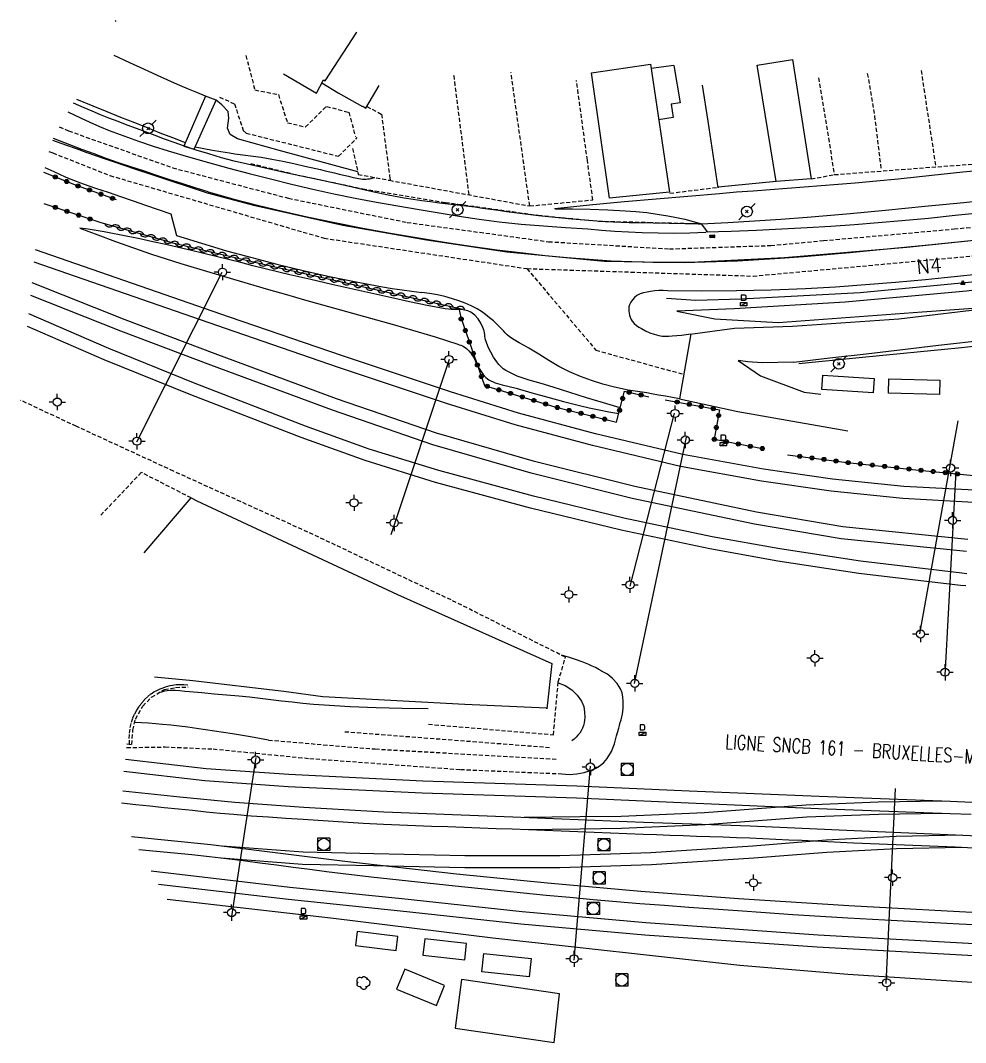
# Model space of a CAD drawing. Header units: millimetres. Extents: x 184000 to 185000, y 128098 to 129000.
# Drawn here: x 184560.2 to 184676.3, y 128753.3 to 128878.9 of the extents above; entities that cross this region are included whole.
import ezdxf
from ezdxf.enums import TextEntityAlignment as Align

# ---------------------------------------------------------------- set-up
doc = ezdxf.new("R2010")
doc.units = ezdxf.units.MM
doc.linetypes.add('DASHED', pattern=[0.75, 0.5, -0.25])
doc.layers.get('0').update_dxf_attribs({"linetype": 'CONTINUOUS'})
for name, color, linetype in [('W0001', 6, 'DASHED'), ('W0008', 7, 'CONTINUOUS'), ('W0010', 4, 'CONTINUOUS'), ('W0014', 7, 'CONTINUOUS'), ('W0017', 7, 'CONTINUOUS'), ('W0051', 7, 'CONTINUOUS'), ('W0101', 7, 'CONTINUOUS'), ('W0104', 1, 'CONTINUOUS'), ('W0105', 7, 'CONTINUOUS'), ('W0112', 1, 'DASHED'), ('W0211', 2, 'CONTINUOUS'), ('W0214', 2, 'CONTINUOUS'), ('W0300', 7, 'CONTINUOUS'), ('W0310', 3, 'CONTINUOUS'), ('W0323', 7, 'CONTINUOUS'), ('W0333', 7, 'CONTINUOUS'), ('W0401', 7, 'CONTINUOUS'), ('W0420', 7, 'CONTINUOUS'), ('W0438', 7, 'CONTINUOUS'), ('W0473', 7, 'CONTINUOUS'), ('W0610', 7, 'CONTINUOUS'), ('W0611', 7, 'CONTINUOUS'), ('W0700', 7, 'CONTINUOUS'), ('W0850', 7, 'CONTINUOUS'), ('W0989', 7, 'CONTINUOUS'), ('W0990', 7, 'CONTINUOUS')]:
    doc.layers.add(name, color=color, linetype=linetype)
doc.styles.get("Standard").update_dxf_attribs({"font": 'romans.shx', "width": 0.85})

# ---------------------------------------------------------------- blocks, each defined once
blk = doc.blocks.new('T610')
for p, q in [((-0.500001, 0), (-1.000002, 0)), ((0, 0.500001), (0, 1.000002)), ((0.500001, 0), (1.000002, 0)), ((0, -0.500001), (0, -1.000002))]:
    blk.add_line(p, q)
blk.add_ellipse((0, 0), major_axis=(-0.353554, 0.353554), ratio=1, start_param=3.926990817, end_param=10.2101761242)
blk = doc.blocks.new('T420')
for p, q in [((0.75, 0.75), (-0.75, 0.75)), ((-0.75, 0.75), (-0.75, -0.75)), ((0.75, 0.75), (0.75, -0.75)), ((0.75, -0.75), (-0.75, -0.75))]:
    blk.add_line(p, q)
blk.add_ellipse((0, 0), major_axis=(-0.53, 0.53), ratio=1, start_param=3.926991, end_param=10.210176)
blk = doc.blocks.new('T300')
for p, q in [((-0.8, 0.51), (-0.86, 0.34)), ((-0.86, 0.34), (-0.86, 0.17)), ((-0.86, 0.17), (-0.74, 0.06)), ((-0.69, 0.63), (-0.8, 0.51)), ((-0.8, -0.06), (-0.74, 0.06)), ((-0.74, 0.06), (-0.69, 0.11)), ((-0.57, 0.69), (-0.69, 0.63)), ((-0.46, 0.69), (-0.57, 0.69)), ((-0.29, 0.63), (-0.46, 0.69)), ((-0.29, 0.63), (-0.17, 0.74)), ((-0.23, 0.57), (-0.29, 0.63)), ((-0.17, 0.74), (-0.06, 0.8)), ((-0.06, 0.8), (0.06, 0.8)), ((0.06, 0.8), (0.23, 0.74)), ((0.23, 0.74), (0.34, 0.63)), ((0.34, 0.63), (0.4, 0.51)), ((0.46, 0.46), (0.34, 0.46)), ((0.4, 0.51), (0.4, 0.46)), ((0.57, 0.4), (0.46, 0.46)), ((0.57, 0.4), (0.69, 0.29)), ((0.69, 0.29), (0.74, 0.17)), ((0.74, 0.06), (0.69, -0.17)), ((0.74, 0.17), (0.74, 0.06)), ((-0.8, -0.17), (-0.8, -0.06)), ((-0.8, -0.23), (-0.8, -0.17)), ((-0.74, -0.34), (-0.8, -0.23)), ((-0.69, -0.4), (-0.74, -0.34)), ((-0.51, -0.46), (-0.69, -0.4)), ((-0.4, -0.46), (-0.51, -0.46)), ((-0.4, -0.46), (-0.34, -0.46)), ((-0.34, -0.46), (-0.34, -0.4)), ((-0.34, -0.51), (-0.34, -0.46)), ((-0.29, -0.63), (-0.34, -0.51)), ((-0.17, -0.74), (-0.29, -0.63)), ((-0.06, -0.8), (-0.17, -0.74)), ((0.06, -0.8), (-0.06, -0.8)), ((0.17, -0.74), (0.06, -0.8)), ((0.23, -0.69), (0.17, -0.74)), ((0.29, -0.46), (0.23, -0.46)), ((0.29, -0.63), (0.23, -0.69)), ((0.46, -0.4), (0.29, -0.46)), ((0.34, -0.51), (0.29, -0.63)), ((0.34, -0.51), (0.34, -0.46)), ((0.57, -0.34), (0.46, -0.4)), ((0.63, -0.29), (0.57, -0.34)), ((0.69, -0.17), (0.63, -0.29))]:
    blk.add_line(p, q)
blk = doc.blocks.new('T438')
for p, q in [((-0.4, 0.2), (0.4, 0.2)), ((-0.4, -0.2), (-0.4, 0.2)), ((0.15, 1.1), (-0.3, 1.1)), ((-0.3, 1.1), (-0.3, 0.5)), ((-0.3, 0.5), (0.15, 0.5)), ((0.3, 0.65), (0.3, 0.95)), ((0.4, 0.2), (0.4, -0.2))]:
    blk.add_line(p, q)
at = {"flags": 128}
for points in [[(-0.4, -0.2), (0.4, 0.2)], [(0.4, -0.2), (-0.4, -0.2)]]:
    blk.add_lwpolyline(points, dxfattribs=at)
for centre, major_axis, start_param, end_param in [((0.15, 0.95), (0.106, -0.106), 0.785398, 2.356194), ((0.15, 0.65), (0.106, 0.106), 3.926991, 5.497787)]:
    blk.add_ellipse(centre, major_axis=major_axis, ratio=1, start_param=start_param, end_param=end_param)
blk = doc.blocks.new('T473')
for p, q in [((-0.166667, 0.166667), (0.166667, -0.166667)), ((-0.166667, -0.166667), (0.166667, 0.166667)), ((0.500001, 0.500001), (1.000002, 1.000002)), ((-1.000002, -1.000002), (-0.500001, -0.500001))]:
    blk.add_line(p, q)
blk.add_ellipse((0, 0), major_axis=(0.471405, 0.471405), ratio=1, start_param=5.4977871438, end_param=11.780972451)
blk = doc.blocks.new('T401')
for p, q in [((-0.3, 0.3), (0, 0.3)), ((-0.3, -0.25), (-0.3, 0.3)), ((-0.3, 0.15), (0, 0.15)), ((-0.3, 0), (0, 0)), ((0, 0.3), (0, -0.25)), ((-0.3, -0.15), (0, -0.15)), ((-0.3, -0.25), (-0.3, -0.3)), ((-0.3, -0.3), (0, -0.3)), ((0, -0.3), (0, -0.25))]:
    blk.add_line(p, q)
blk = doc.blocks.new('T850')
for p, q in [((-0.25, -0.15), (0, 0.32)), ((0, 0.32), (0.25, -0.15)), ((-0.25, -0.15), (0.25, -0.15))]:
    blk.add_line(p, q)
for major_axis in [(-0.106, 0.106), (-0.0354, 0.0354), (-0.0236, 0.0236)]:
    blk.add_ellipse((0, 0), major_axis=major_axis, ratio=1, start_param=3.926991, end_param=10.210176)
blk = doc.blocks.new('t323o')
at = {"color": 0, "linetype": 'Continuous'}
for radius in [0.25, 0.15]:
    blk.add_circle((0, 0), radius, dxfattribs=at)
blk = doc.blocks.new('t310o')
at = {"color": 0, "linetype": 'Continuous'}
for centre, start, end in [((-0.5, 0.38), 216.8699, 323.1304), ((0.5, -0.37), 36.8699, 143.1303)]:
    blk.add_arc(centre, 0.625, start, end, dxfattribs=at)

msp = doc.modelspace()

# ---------------------------------------------------------------- linework, layer by layer
at = {"layer": 'W0001'}
for points in [[(184564.99, 128865.84), (184566.14, 128865.34), (184578.93, 128860.8), (184593.14, 128857.06), (184607.72, 128854.09), (184625.11, 128851.72), (184639.97, 128850.83), (184652.42, 128851.25), (184658.88, 128851.85), (184674.94, 128853.28), (184689.66, 128854.74)], [(184563.72, 128862.82), (184564.18, 128862.63), (184571.22, 128859.85), (184597.53, 128852.15), (184622.45, 128848.41)], [(184622.45, 128848.41), (184650.24, 128847.49), (184680.61, 128850.28), (184716.81, 128854.32), (184728.39, 128855.78), (184745.54, 128859.27)], [(184622.45, 128848.41), (184630.93, 128838.38), (184641.71, 128835.41)]]:
    msp.add_lwpolyline(points, dxfattribs=at)
at = {"layer": 'W0008'}
for points in [[(184563.22, 128860.86), (184564.31, 128860.33), (184565.01, 128860.01), (184565.71, 128859.7), (184566.42, 128859.41), (184567.92, 128858.83), (184569.45, 128858.3), (184570.98, 128857.79), (184572.51, 128857.26), (184574.05, 128856.73), (184575.59, 128856.2), (184577.14, 128855.67), (184578.69, 128855.15)], [(184578.69, 128855.15), (184579.39, 128852.47)], [(184678.33, 128855.28), (184675.06, 128854.92), (184671.79, 128854.58), (184668.51, 128854.27), (184665.61, 128854.02), (184662.71, 128853.8), (184659.8, 128853.6), (184656.89, 128853.42), (184653.78, 128853.25), (184650.66, 128853.1), (184647.54, 128852.98), (184644.42, 128852.87)], [(184579.39, 128852.47), (184582.45, 128851.52), (184585.53, 128850.61), (184588.63, 128849.76), (184591.74, 128848.95), (184594.97, 128848.18), (184598.2, 128847.45), (184601.45, 128846.78), (184604.7, 128846.17), (184605.91, 128845.97), (184607.11, 128845.78), (184608.32, 128845.62), (184609.53, 128845.47)], [(184710.38, 128851.27), (184705.32, 128850.75), (184700.27, 128850.22), (184695.21, 128849.68), (184690.16, 128849.14), (184687.81, 128848.88), (184685.47, 128848.61), (184683.13, 128848.33), (184680.8, 128848.06), (184678.46, 128847.78), (184676.11, 128847.52), (184673.77, 128847.27), (184671.43, 128847.04), (184667.74, 128846.71), (184664.06, 128846.4), (184660.37, 128846.14), (184656.68, 128845.93), (184652.44, 128845.77), (184648.19, 128845.68), (184643.95, 128845.64), (184639.7, 128845.67)], [(184639.7, 128845.67), (184639.18, 128845.71), (184638.66, 128845.71), (184638.15, 128845.67), (184637.63, 128845.6), (184637.21, 128845.53), (184636.78, 128845.44), (184636.35, 128845.3), (184635.96, 128845.09), (184635.67, 128844.86), (184635.41, 128844.59), (184635.2, 128844.28), (184635.05, 128843.94), (184634.98, 128843.69), (184634.97, 128843.44), (184634.98, 128843.19), (184635.02, 128842.94), (184635.07, 128842.68), (184635.14, 128842.42), (184635.25, 128842.17), (184635.39, 128841.94), (184635.63, 128841.67), (184635.91, 128841.43), (184636.21, 128841.23), (184636.52, 128841.05), (184637.02, 128840.77), (184637.54, 128840.53), (184638.08, 128840.33), (184638.64, 128840.18), (184639.05, 128840.12), (184639.47, 128840.11), (184639.88, 128840.12), (184640.29, 128840.14), (184640.86, 128840.17), (184641.43, 128840.22), (184642, 128840.29), (184642.57, 128840.37)], [(184641.19, 128832.39), (184640.33, 128832.56), (184639.47, 128832.72), (184638.61, 128832.87), (184637.75, 128833.03), (184637.18, 128833.13), (184636.61, 128833.22), (184636.04, 128833.31), (184635.47, 128833.39), (184634.9, 128833.48), (184634.33, 128833.58), (184633.77, 128833.7), (184633.2, 128833.83), (184631.79, 128834.21), (184630.39, 128834.64), (184629.01, 128835.13), (184627.66, 128835.7), (184626.37, 128836.36), (184625.14, 128837.1), (184623.92, 128837.88), (184622.7, 128838.63), (184622.09, 128838.97), (184621.48, 128839.3), (184620.88, 128839.65), (184620.31, 128840.04), (184620.04, 128840.26), (184619.79, 128840.5), (184619.55, 128840.74), (184619.31, 128841), (184619.08, 128841.25), (184618.84, 128841.5), (184618.6, 128841.74), (184618.34, 128841.97), (184617.86, 128842.37), (184617.37, 128842.76), (184616.86, 128843.13), (184616.32, 128843.46), (184615.6, 128843.83), (184614.85, 128844.16), (184614.09, 128844.44), (184613.31, 128844.69), (184612.38, 128844.96), (184611.44, 128845.17), (184610.49, 128845.35), (184609.53, 128845.47)], [(184642.57, 128840.37), (184641.19, 128832.39)]]:
    msp.add_lwpolyline(points, dxfattribs=at)
at = {"layer": 'W0010'}
for points in [[(184583.27, 128857.84), (184581.67, 128858.35), (184580.06, 128858.86), (184578.45, 128859.38), (184576.85, 128859.91), (184575.33, 128860.41), (184573.8, 128860.91), (184572.28, 128861.43), (184570.76, 128861.96), (184569.26, 128862.5), (184567.77, 128863.05), (184566.28, 128863.62), (184564.3, 128864.4)], [(184583.27, 128857.84), (184586.3, 128857), (184589.35, 128856.21), (184592.4, 128855.47), (184595.46, 128854.77), (184598.86, 128854.06), (184602.27, 128853.4), (184605.69, 128852.78), (184609.11, 128852.2), (184612.32, 128851.68), (184615.54, 128851.18), (184618.76, 128850.73), (184621.99, 128850.33), (184624.68, 128850.03), (184627.38, 128849.77), (184630.08, 128849.55), (184632.78, 128849.38), (184635.35, 128849.28), (184637.93, 128849.21), (184640.5, 128849.2), (184643.08, 128849.21), (184645.7, 128849.27), (184648.33, 128849.38), (184650.96, 128849.52), (184653.58, 128849.68), (184656.44, 128849.89), (184659.29, 128850.13), (184662.14, 128850.4), (184664.99, 128850.67), (184671.38, 128851.29), (184677.78, 128851.93)], [(184711.53, 128850.66), (184695.74, 128848.93), (184676.71, 128846.71), (184663.37, 128845.44), (184648.72, 128844.64), (184643.22, 128844.49), (184639.61, 128844.72)], [(184655.85, 128836.75), (184658.33, 128836.99), (184660.81, 128837.24), (184663.28, 128837.48), (184665.76, 128837.73), (184668.29, 128837.97), (184670.81, 128838.22), (184673.33, 128838.47), (184675.85, 128838.73), (184678.36, 128839.01)]]:
    msp.add_lwpolyline(points, dxfattribs=at)
at = {"layer": 'W0014'}
for points in [[(184571.84, 128878.81), (184571.97, 128878.92)], [(184586.47, 128861.6), (184584.91, 128862.04), (184583.35, 128862.5), (184581.8, 128862.98), (184580.26, 128863.49), (184579.09, 128863.9), (184577.92, 128864.33), (184576.76, 128864.77), (184575.6, 128865.21), (184574.47, 128865.63), (184573.34, 128866.05), (184572.21, 128866.48), (184571.08, 128866.92), (184570.06, 128867.33), (184569.05, 128867.75), (184568.04, 128868.17), (184566.75, 128868.73)], [(184566.06, 128867.69), (184567.58, 128866.94), (184568.75, 128866.4), (184569.93, 128865.89), (184571.12, 128865.4), (184572.91, 128864.72), (184574.72, 128864.07), (184576.54, 128863.47), (184578.37, 128862.88), (184580.85, 128862.14), (184583.34, 128861.44), (184585.83, 128860.77), (184588.33, 128860.12), (184590.93, 128859.45), (184593.52, 128858.8), (184596.13, 128858.18), (184598.74, 128857.6), (184601.36, 128857.07), (184603.97, 128856.58), (184606.6, 128856.12), (184609.22, 128855.67), (184611.67, 128855.25), (184614.11, 128854.85), (184616.56, 128854.47), (184619.02, 128854.15), (184621.74, 128853.87), (184624.47, 128853.66), (184627.19, 128853.47), (184629.92, 128853.28), (184631.59, 128853.15), (184633.26, 128853.02), (184634.93, 128852.91), (184636.6, 128852.83), (184638.56, 128852.79), (184640.51, 128852.78), (184642.46, 128852.81), (184644.42, 128852.87)], [(184643.87, 128853.92), (184641.9, 128853.93), (184639.93, 128853.95), (184637.95, 128853.98), (184635.98, 128854.03), (184635, 128854.05), (184634.02, 128854.08), (184633.04, 128854.12), (184632.06, 128854.17), (184630, 128854.32), (184627.95, 128854.49), (184625.9, 128854.68), (184623.85, 128854.9), (184622.87, 128855.01), (184621.89, 128855.13), (184620.91, 128855.26), (184619.93, 128855.4), (184618.96, 128855.54), (184617.98, 128855.68), (184617, 128855.81), (184616.03, 128855.95), (184614.94, 128856.08), (184613.86, 128856.21), (184612.78, 128856.34), (184611.69, 128856.47), (184610.61, 128856.6), (184609.53, 128856.74), (184608.45, 128856.9), (184607.37, 128857.07), (184605.41, 128857.44), (184603.46, 128857.86), (184601.51, 128858.3), (184599.56, 128858.74), (184596.29, 128859.44), (184593.01, 128860.16), (184589.74, 128860.88), (184586.47, 128861.6)], [(184643.87, 128853.92), (184644.64, 128852.88)]]:
    msp.add_lwpolyline(points, dxfattribs=at)
at = {"layer": 'W0017'}
for points in [[(184642.51, 128840.36), (184647.96, 128841.07), (184655.08, 128841.34), (184668.15, 128842.23), (184679.82, 128843.63), (184696.67, 128845.59), (184714.75, 128847.74), (184730.43, 128849.47), (184749.73, 128851.99), (184757.88, 128853.35), (184766.5, 128855.2)], [(184655.24, 128836.91), (184659.68, 128837.43), (184664.13, 128837.95), (184668.58, 128838.47), (184673.03, 128838.98), (184678.86, 128839.67), (184684.68, 128840.4), (184690.52, 128841.06), (184696.37, 128841.58), (184696.72, 128841.61), (184697.07, 128841.63), (184697.42, 128841.64), (184697.78, 128841.63), (184698.74, 128841.52), (184699.69, 128841.35), (184700.63, 128841.14), (184701.57, 128840.93), (184702.59, 128840.69), (184703.6, 128840.43), (184704.61, 128840.14), (184705.61, 128839.84)], [(184648.4, 128837.1), (184651.14, 128835.24), (184656.52, 128833.22), (184658.54, 128832.99)], [(184655.24, 128836.91), (184651.36, 128836.81), (184649.6, 128836.94), (184648.4, 128837.1)], [(184641.19, 128832.39), (184648.35, 128830.83), (184661.89, 128828.46)]]:
    msp.add_lwpolyline(points, dxfattribs=at)
at = {"layer": 'W0051'}
for points in [[(184583.21, 128857.7), (184580.97, 128858.43), (184578.75, 128859.17), (184576.52, 128859.91), (184574.29, 128860.65), (184573.09, 128861.05), (184571.89, 128861.45), (184570.69, 128861.86), (184569.49, 128862.27), (184568.29, 128862.69), (184567.09, 128863.12), (184565.9, 128863.55), (184564.2, 128864.17)], [(184690.77, 128853.24), (184669.11, 128851.01), (184654.08, 128849.72), (184641.79, 128849.1), (184631.92, 128849.29), (184619.99, 128850.45), (184610.1, 128851.91), (184599.81, 128853.7), (184589.04, 128856.14), (184583.21, 128857.7)]]:
    msp.add_lwpolyline(points, dxfattribs=at)
at = {"layer": 'W0101'}
msp.add_lwpolyline([(184592.52, 128872.36), (184596.58, 128869.98), (184597.44, 128871.6), (184597.65, 128871.48), (184601.55, 128877.48), (184601.55, 128877.48)], dxfattribs=at)
at = {"layer": 'W0104'}
for points in [[(184632.61, 128857.08), (184630.37, 128872.47), (184637.62, 128873.56), (184639.95, 128857.8)], [(184657.38, 128859.43), (184653.05, 128859.1), (184650.73, 128873.43), (184655.09, 128874.12)], [(184658.8, 128835.3), (184665.1, 128834.9), (184664.99, 128833.14), (184658.69, 128833.54)], [(184666.91, 128834.85), (184673.16, 128834.71), (184673.12, 128832.94), (184666.87, 128833.08)], [(184606.6, 128766.3), (184601.58, 128766.92), (184601.37, 128765.19), (184606.38, 128764.57)], [(184615.02, 128765.42), (184609.9, 128766), (184609.67, 128764.02), (184614.8, 128763.44)], [(184617.16, 128764.22), (184622.98, 128763.6), (184622.74, 128761.33), (184616.92, 128761.95)], [(184606.43, 128759.83), (184611.33, 128757.82), (184612.34, 128760.28), (184607.44, 128762.29)], [(184626.45, 128759.23), (184614.42, 128761.03), (184613.62, 128755.03), (184625.8, 128753.26)]]:
    msp.add_lwpolyline(points, close=True, dxfattribs=at)
for points in [[(184640.48, 128873.37), (184637.7, 128873.01)], [(184640.48, 128873.37), (184641.27, 128868.78), (184640.17, 128868.63), (184640.41, 128866.98), (184638.63, 128866.72)], [(184597.26, 128871.25), (184599.26, 128870.02), (184602.26, 128868.35), (184602.3, 128868.39), (184602.64, 128868.14), (184604.31, 128870.92)], [(184653.05, 128859.1), (184645.96, 128858.42), (184645.96, 128858.35), (184644.7, 128866.52), (184644.03, 128870.98)], [(184575.43, 128813.46), (184581.18, 128820.21), (184581.88, 128819.87), (184606.54, 128808.36), (184625.52, 128799.85), (184624.89, 128794.28), (184624.87, 128794.35), (184614.82, 128794.83), (184597.38, 128795.78), (184592.57, 128796.41), (184581.4, 128797.74), (184576.68, 128798.17)]]:
    msp.add_lwpolyline(points, dxfattribs=at)
at = {"layer": 'W0105'}
msp.add_lwpolyline([(184580.29, 128863.48), (184581.57, 128863.09), (184584.25, 128869.12), (184582.96, 128869.61)], close=True, dxfattribs=at)
at = {"layer": 'W0112'}
for points in [[(184587.92, 128874.61), (184589.02, 128870.38), (184591.91, 128869.81), (184593.02, 128866.35), (184595.25, 128865.83), (184597.82, 128868.35), (184600.57, 128867.63), (184601.37, 128864.64)], [(184613.41, 128872.17), (184613.45, 128872.14), (184615.3, 128857.48)], [(184622.79, 128856.11), (184620.49, 128872.53)], [(184658.28, 128871.87), (184660.22, 128859.96)], [(184664.27, 128872.41), (184665.15, 128867.19), (184665.95, 128860.62)], [(184672.68, 128861.14), (184670.88, 128873)], [(184630.55, 128856.86), (184629.87, 128861.74), (184628.53, 128871.55)], [(184584.67, 128869.49), (184586.51, 128868.67), (184587.6, 128865.37), (184587.96, 128865.07), (184599.31, 128862.22), (184601.61, 128864.51)], [(184602.78, 128868.34), (184604.58, 128867.4), (184605.57, 128859.81), (184605.66, 128859.3)], [(184601.02, 128863.18), (184601.73, 128859.99), (184605.57, 128859.27), (184622.79, 128856.11), (184630.55, 128856.86)], [(184660.22, 128859.96), (184672.93, 128860.94), (184679.32, 128861.4), (184687.02, 128862.05), (184692.43, 128862.49)], [(184588.54, 128861.33), (184594.02, 128859.98), (184602.3, 128858.22), (184612.45, 128856.55), (184623.84, 128854.97), (184631.23, 128854.25), (184637.47, 128854.09), (184643.87, 128853.92)], [(184657.38, 128859.43), (184660.22, 128859.96)], [(184640.02, 128857.68), (184645.96, 128858.42)], [(184630.55, 128856.86), (184630.55, 128856.86)], [(184627.18, 128800.64), (184613.14, 128807.67), (184596.2, 128815.71), (184579.03, 128823.5), (184567.08, 128829.02), (184560.22, 128832.23)], [(184575.07, 128823.35), (184569.97, 128817.96)], [(184581.21, 128820.21), (184575.07, 128823.35)], [(184626.3, 128797.61), (184627.18, 128800.64)], [(184573.62, 128789.93), (184573.59, 128790.62), (184573.62, 128791.31), (184573.71, 128791.99), (184573.87, 128792.66), (184574.04, 128793.17), (184574.26, 128793.67), (184574.53, 128794.14), (184574.82, 128794.6), (184575.14, 128795.02), (184575.48, 128795.43), (184575.86, 128795.8), (184576.27, 128796.14), (184576.62, 128796.37), (184576.99, 128796.56), (184577.37, 128796.73), (184577.75, 128796.88), (184578.03, 128796.99), (184578.32, 128797.08), (184578.61, 128797.16), (184578.9, 128797.21), (184579.37, 128797.27), (184579.84, 128797.29), (184580.31, 128797.29), (184580.78, 128797.25)], [(184573.92, 128789.89), (184574.03, 128791.68), (184574.34, 128793.03), (184575.24, 128794.63), (184576.33, 128795.71), (184577.9, 128796.67), (184579.29, 128796.91), (184580.82, 128796.98)], [(184610.36, 128792.4), (184625.7, 128791.1), (184626.3, 128797.61)], [(184600.07, 128791.48), (184625.23, 128789.55)], [(184590.7, 128790.44), (184603.82, 128789.35), (184626.22, 128788.09)], [(184573.27, 128789.53), (184577.99, 128789.6), (184583.91, 128789.35), (184595.77, 128788.18), (184614.29, 128786.83), (184626.72, 128786.3)], [(184573.31, 128789.99), (184573.92, 128789.89)]]:
    msp.add_lwpolyline(points, dxfattribs=at)
at = {"layer": 'W0211'}
for points in [[(184582.96, 128869.61), (184581.9, 128870.05), (184580.85, 128870.49), (184579.81, 128870.94), (184578.76, 128871.39), (184577.06, 128872.15), (184575.36, 128872.92), (184573.66, 128873.7), (184571.72, 128874.61)], [(184601.66, 128860.32), (184592.19, 128862.88), (184586.89, 128864.38), (184585.99, 128864.88), (184585.64, 128865.66), (184585.81, 128866.91), (184585.74, 128867.73), (184584.95, 128868.55), (184584.25, 128869.12)], [(184678.65, 128860.51), (184676, 128860.25), (184673.35, 128859.98), (184670.7, 128859.7), (184668.06, 128859.42), (184665.41, 128859.16), (184662.76, 128858.92), (184660.67, 128858.74), (184658.59, 128858.58), (184656.51, 128858.42), (184654.43, 128858.26), (184652.34, 128858.11), (184650.26, 128857.95), (184648.18, 128857.79), (184646.1, 128857.62), (184642.2, 128857.29), (184638.31, 128856.95), (184634.42, 128856.6), (184630.53, 128856.23), (184629.36, 128856.12), (184628.19, 128855.99), (184627.01, 128855.87), (184625.84, 128855.74)], [(184633.92, 128831.3), (184631.84, 128831.91), (184629.78, 128832.54), (184627.72, 128833.19), (184625.66, 128833.85), (184624.2, 128834.28), (184622.71, 128834.68), (184621.24, 128835.18), (184619.85, 128835.88), (184619.54, 128836.1), (184619.25, 128836.36), (184618.99, 128836.64), (184618.75, 128836.94), (184618.35, 128837.52), (184618, 128838.13), (184617.69, 128838.77), (184617.43, 128839.43), (184617.36, 128839.64), (184617.32, 128839.86), (184617.28, 128840.09), (184617.26, 128840.31), (184617.22, 128840.53), (184617.18, 128840.75), (184617.12, 128840.97), (184617.04, 128841.18), (184616.77, 128841.71), (184616.45, 128842.22), (184616.05, 128842.68), (184615.56, 128843.04), (184615.18, 128843.21), (184614.78, 128843.32), (184614.38, 128843.38), (184613.98, 128843.4), (184613.59, 128843.4), (184613.2, 128843.4), (184612.81, 128843.41), (184612.42, 128843.46), (184610.21, 128843.88), (184608.02, 128844.34), (184605.83, 128844.83), (184603.64, 128845.32), (184601.06, 128845.89), (184598.48, 128846.47), (184595.9, 128847.05), (184593.33, 128847.65), (184591.81, 128848.01), (184590.3, 128848.38), (184588.79, 128848.76), (184587.28, 128849.14), (184585.77, 128849.52), (184584.26, 128849.89), (184582.75, 128850.26), (184581.23, 128850.63), (184579.65, 128850.99), (184578.07, 128851.36), (184576.48, 128851.71), (184574.89, 128852.05), (184574.05, 128852.23), (184573.21, 128852.41), (184572.37, 128852.58), (184571.52, 128852.74), (184570.52, 128852.92), (184569.52, 128853.09), (184568.52, 128853.25), (184567.52, 128853.4)], [(184711.77, 128849.82), (184695.81, 128848.01), (184676.45, 128845.63), (184661.56, 128844.29), (184647.92, 128843.48), (184640.86, 128843.18)], [(184610.33, 128794.29), (184607.13, 128794.31), (184603.93, 128794.39), (184600.73, 128794.52), (184597.54, 128794.72), (184596.22, 128794.82), (184594.91, 128794.95), (184593.6, 128795.09), (184592.29, 128795.25), (184590.98, 128795.4), (184589.67, 128795.56), (184588.36, 128795.71), (184587.05, 128795.84), (184585.54, 128795.98), (184584.03, 128796.11), (184582.52, 128796.24), (184581.01, 128796.36), (184580.42, 128796.42), (184579.82, 128796.49), (184579.22, 128796.54), (184578.62, 128796.53), (184578.26, 128796.5), (184577.9, 128796.44), (184577.55, 128796.35), (184577.2, 128796.24)], [(184626.28, 128797.49), (184627.16, 128797.14), (184627.95, 128796.63), (184628.63, 128795.98), (184629.17, 128795.21), (184629.43, 128794.57), (184629.54, 128793.89), (184629.55, 128793.22), (184629.48, 128792.56), (184629.4, 128792.22), (184629.27, 128791.9), (184629.11, 128791.59), (184628.93, 128791.3), (184628.72, 128791.04), (184628.5, 128790.79), (184628.25, 128790.57), (184627.98, 128790.37)]]:
    msp.add_lwpolyline(points, dxfattribs=at)
at = {"layer": 'W0214'}
for points in [[(184567.12, 128869.24), (184569.12, 128868.42), (184570.82, 128867.73), (184572.52, 128867.04), (184574.23, 128866.36), (184575.79, 128865.74), (184577.35, 128865.12), (184578.91, 128864.51), (184580.47, 128863.9)], [(184581.7, 128863.38), (184582.75, 128863.18), (184583.8, 128862.99), (184584.85, 128862.81), (184585.91, 128862.64), (184586.55, 128862.54), (184587.2, 128862.45), (184587.85, 128862.36), (184588.5, 128862.27), (184589.15, 128862.18), (184589.8, 128862.09), (184590.45, 128861.99), (184591.09, 128861.88), (184592.45, 128861.62), (184593.81, 128861.32), (184595.16, 128861.02), (184596.52, 128860.71), (184597.09, 128860.58), (184597.66, 128860.44), (184598.24, 128860.31), (184598.81, 128860.17), (184599.38, 128860.03), (184599.96, 128859.89), (184600.53, 128859.76), (184601.1, 128859.63), (184601.34, 128859.57), (184601.58, 128859.52), (184601.81, 128859.47), (184602.05, 128859.43), (184602.26, 128859.41), (184602.47, 128859.41), (184602.68, 128859.41), (184602.89, 128859.43), (184603.11, 128859.46), (184603.33, 128859.5), (184603.55, 128859.55), (184603.76, 128859.61)], [(184643.87, 128853.92), (184647.13, 128854.09), (184650.39, 128854.28), (184653.64, 128854.49), (184656.89, 128854.74), (184661.71, 128855.14), (184666.52, 128855.6), (184671.33, 128856.08), (184676.13, 128856.55), (184679.91, 128856.93)], [(184625.9, 128855.74), (184628.06, 128855.76), (184630.22, 128855.73), (184632.37, 128855.65), (184634.53, 128855.52), (184635.84, 128855.42), (184637.16, 128855.29), (184638.46, 128855.12), (184639.77, 128854.91), (184640.81, 128854.71), (184641.84, 128854.48), (184642.87, 128854.22), (184643.89, 128853.92)], [(184567.52, 128853.4), (184569.71, 128852.55), (184571.91, 128851.74), (184574.12, 128850.95), (184576.34, 128850.2), (184579.91, 128849.05), (184583.5, 128847.96), (184587.11, 128846.91), (184590.71, 128845.86), (184592.91, 128845.22), (184595.13, 128844.59), (184597.34, 128843.97), (184599.55, 128843.35), (184601.77, 128842.74), (184603.98, 128842.11), (184606.19, 128841.48), (184608.39, 128840.83), (184609.79, 128840.42), (184611.18, 128840.01), (184612.57, 128839.57), (184613.95, 128839.11), (184614.14, 128839.05), (184614.34, 128838.99), (184614.54, 128838.91), (184614.72, 128838.81), (184615.03, 128838.57), (184615.31, 128838.3), (184615.55, 128838), (184615.78, 128837.7), (184615.9, 128837.51), (184616.01, 128837.31), (184616.1, 128837.11), (184616.18, 128836.91), (184616.27, 128836.71), (184616.36, 128836.51), (184616.46, 128836.31), (184616.57, 128836.12), (184616.82, 128835.75), (184617.09, 128835.38), (184617.4, 128835.04), (184617.76, 128834.75), (184618.55, 128834.35), (184619.42, 128834.1), (184620.28, 128833.92), (184621.12, 128833.71), (184623.06, 128833.15), (184625.01, 128832.6), (184626.96, 128832.08), (184628.92, 128831.59), (184630.11, 128831.31), (184631.32, 128831.06), (184632.52, 128830.82), (184633.73, 128830.6)], [(184640.86, 128843.18), (184645.52, 128842.23), (184653.32, 128841.77), (184671.01, 128843.11), (184679.52, 128843.73)], [(184631.65, 128798.91), (184631.27, 128799.13), (184630.88, 128799.35), (184630.48, 128799.55), (184630.07, 128799.73), (184629.25, 128800.06), (184628.41, 128800.37), (184627.56, 128800.64), (184626.71, 128800.87)], [(184626.72, 128786.3), (184627.65, 128786.23), (184628.58, 128786.28), (184629.49, 128786.45), (184630.38, 128786.74), (184630.93, 128786.99), (184631.43, 128787.32), (184631.89, 128787.71), (184632.3, 128788.17), (184632.82, 128789.04), (184633.19, 128789.98), (184633.46, 128790.95), (184633.72, 128791.9), (184633.82, 128792.25), (184633.92, 128792.6), (184634.01, 128792.94), (184634.1, 128793.29), (184634.17, 128793.65), (184634.23, 128794.01), (184634.27, 128794.37), (184634.29, 128794.73), (184634.29, 128795.24), (184634.25, 128795.74), (184634.15, 128796.25), (184633.96, 128796.73), (184633.52, 128797.42), (184632.98, 128798.02), (184632.34, 128798.53), (184631.63, 128798.92)], [(184590.7, 128790.44), (184588.49, 128790.84), (184586.27, 128791.21), (184584.05, 128791.56), (184581.83, 128791.89), (184580.79, 128792.03), (184579.75, 128792.15), (184578.71, 128792.27), (184577.67, 128792.37), (184576.82, 128792.45), (184575.96, 128792.51), (184575.1, 128792.57), (184574.25, 128792.61)]]:
    msp.add_lwpolyline(points, dxfattribs=at)
at = {"layer": 'W0310'}
msp.add_lwpolyline([(184570.1, 128854.06), (184579.11, 128851.53), (184590.93, 128848.75), (184614.56, 128843.44)], dxfattribs=at)
at = {"layer": 'W0323'}
for points in [[(184572.02, 128856.87), (184567.11, 128858.64), (184563.11, 128860.24)], [(184563.09, 128856.4), (184570.1, 128854.06)], [(184614.1, 128843.54), (184614.31, 128842.39), (184617.23, 128834.05), (184625.86, 128831.41), (184633.46, 128829.54)], [(184633.46, 128829.54), (184634.44, 128833.33), (184637.44, 128832.63)], [(184639.43, 128832.27), (184646.12, 128831.04), (184645.44, 128827.43), (184651.4, 128826.28)], [(184654.48, 128825.52), (184661.78, 128824.58), (184670.59, 128823.64), (184678.64, 128822.84)]]:
    msp.add_lwpolyline(points, dxfattribs=at)
at = {"layer": 'W0333'}
msp.add_lwpolyline([(184751.66, 128758.97), (184727.46, 128759.6), (184705.58, 128759.98), (184683.55, 128760.24), (184661.87, 128761.62), (184648.61, 128762.74), (184618.27, 128766.11), (184598.67, 128768.51), (184578.25, 128770.83)], dxfattribs=at)
at = {"layer": 'W0611'}
for points in [[(184574.52, 128827.11), (184585.02, 128847.97)], [(184612.89, 128837.24), (184605.74, 128815.68)], [(184635.14, 128809.38), (184640.58, 128830.63)], [(184670.72, 128803.51), (184675.44, 128829.71)], [(184635.65, 128797.41), (184642.06, 128827.7)], [(184673.83, 128798.4), (184675.2, 128823.46)], [(184589.16, 128788.3), (184586.13, 128768.76)], [(184630.22, 128787.24), (184628.19, 128763.4)], [(184666.58, 128760.5), (184667.74, 128784.48)]]:
    msp.add_lwpolyline(points, dxfattribs=at)
at = {"layer": 'W0700'}
for points in [[(184585.9, 128842.45), (184562.08, 128850.72)], [(184585.41, 128841.03), (184561.92, 128849.19)], [(184676.6, 128815.11), (184661.24, 128816.67), (184650.67, 128818.47), (184635.71, 128821.62), (184623.37, 128824.71), (184611.34, 128828.17), (184599.05, 128832.41), (184584.15, 128837.92), (184573.09, 128842.12), (184561.65, 128846.66)], [(184676.45, 128813.61), (184661.04, 128815.18), (184650.39, 128817), (184635.37, 128820.16), (184622.98, 128823.26), (184610.89, 128826.74), (184598.54, 128831), (184583.62, 128836.52), (184572.55, 128840.73), (184561.49, 128845.11)], [(184675.88, 128810.96), (184663.44, 128812.43), (184653.53, 128813.94), (184645.21, 128815.43), (184634.36, 128817.72), (184623.24, 128820.42), (184611.64, 128823.57), (184603.05, 128826.23), (184595.23, 128829.05), (184581.7, 128834.28), (184571.09, 128838.59), (184561.26, 128842.85)], [(184677.44, 128821.17), (184668.74, 128821.63), (184660, 128822.53), (184651.52, 128823.74), (184641.62, 128825.55), (184630.88, 128828.1), (184621.42, 128830.63), (184613.04, 128833.27), (184599.79, 128837.67), (184585.9, 128842.45)], [(184675.73, 128809.47), (184663.24, 128810.94), (184653.28, 128812.46), (184644.92, 128813.96), (184634.03, 128816.26), (184622.87, 128818.97), (184611.22, 128822.13), (184602.57, 128824.81), (184594.7, 128827.65), (184581.15, 128832.88), (184570.51, 128837.2), (184561.1, 128841.28)], [(184677.36, 128819.67), (184668.62, 128820.13), (184659.82, 128821.04), (184651.28, 128822.26), (184641.31, 128824.08), (184630.51, 128826.65), (184621, 128829.19), (184612.57, 128831.84), (184599.31, 128836.25), (184585.41, 128841.03)], [(184676.5, 128810.9), (184675.88, 128810.96)], [(184676.36, 128809.41), (184675.73, 128809.47)], [(184674.49, 128782.88), (184658.34, 128783.49), (184642.37, 128784.17), (184628.59, 128784.8), (184609.65, 128785.41), (184593.2, 128786.21), (184583.03, 128786.92), (184573.14, 128788.06)], [(184674.44, 128781.38), (184658.28, 128781.99), (184642.31, 128782.67), (184628.53, 128783.3), (184609.59, 128783.92), (184593.11, 128784.71), (184582.89, 128785.43), (184572.93, 128786.57)], [(184675.12, 128778.77), (184662.66, 128779.28), (184649.89, 128779.88), (184636.79, 128780.33), (184620.7, 128780.98), (184604.88, 128781.58), (184595.05, 128782.17), (184586.56, 128782.77), (184579.79, 128783.44), (184572.79, 128784.18)], [(184675.07, 128777.28), (184671.95, 128777.39), (184668.83, 128777.52), (184665.71, 128777.64), (184662.59, 128777.78), (184660.99, 128777.85), (184659.4, 128777.93), (184657.8, 128778), (184656.21, 128778.08), (184654.61, 128778.16), (184653.02, 128778.24), (184651.42, 128778.31), (184649.83, 128778.38), (184648.19, 128778.44), (184646.55, 128778.5), (184644.92, 128778.56), (184643.28, 128778.61), (184641.64, 128778.67), (184640.01, 128778.72), (184638.37, 128778.78), (184636.73, 128778.84), (184634.72, 128778.91), (184632.71, 128778.99), (184630.7, 128779.07), (184628.69, 128779.15), (184626.67, 128779.24), (184624.66, 128779.32), (184622.65, 128779.4), (184620.64, 128779.48), (184618.66, 128779.55), (184616.68, 128779.62), (184614.7, 128779.69), (184612.72, 128779.76), (184610.74, 128779.83), (184608.76, 128779.9), (184606.78, 128779.99), (184604.81, 128780.08), (184602.34, 128780.21), (184599.88, 128780.36), (184597.41, 128780.52), (184594.95, 128780.68), (184592.82, 128780.82), (184590.69, 128780.96), (184588.56, 128781.11), (184586.44, 128781.28), (184584.74, 128781.43), (184583.04, 128781.6), (184581.34, 128781.77), (184579.64, 128781.95), (184577.89, 128782.13), (184576.13, 128782.32), (184574.38, 128782.5), (184572.63, 128782.69)], [(184673.42, 128782.92), (184665.62, 128782.81), (184656.75, 128782.45), (184644.25, 128781.51), (184634.02, 128781.05), (184628.98, 128780.99), (184622.09, 128780.92)], [(184677.1, 128782.78), (184674.49, 128782.88)], [(184673.45, 128781.42), (184665.66, 128781.31), (184656.84, 128780.95), (184644.34, 128780.01), (184634.06, 128779.56), (184629, 128779.49), (184622.1, 128779.42)], [(184677.04, 128781.28), (184674.44, 128781.38)], [(184680.16, 128769.09), (184661.98, 128770.05), (184648.46, 128770.93), (184636.45, 128771.82), (184624.96, 128772.85), (184613.79, 128773.98), (184600.06, 128775.5), (184583.63, 128777.57), (184573.85, 128778.54)], [(184675.79, 128778.74), (184667.82, 128778.59), (184659.21, 128778.13), (184650.21, 128777.41), (184637.67, 128776.6), (184626.47, 128776.23), (184614.82, 128776.22), (184603.63, 128776.48), (184594.95, 128776.66), (184585, 128777.42)], [(184679.71, 128778.55), (184675.12, 128778.77)], [(184680.09, 128767.59), (184675.54, 128767.81), (184670.99, 128768.04), (184666.44, 128768.29), (184661.89, 128768.55), (184658.51, 128768.76), (184655.12, 128768.98), (184651.74, 128769.2), (184648.36, 128769.44), (184645.35, 128769.65), (184642.34, 128769.87), (184639.34, 128770.09), (184636.33, 128770.33), (184633.45, 128770.57), (184630.57, 128770.82), (184627.7, 128771.08), (184624.82, 128771.35), (184622.02, 128771.63), (184619.23, 128771.91), (184616.43, 128772.19), (184613.64, 128772.49), (184610.2, 128772.85), (184606.76, 128773.23), (184603.32, 128773.61), (184599.89, 128774.01), (184597.83, 128774.26), (184595.78, 128774.52), (184593.73, 128774.78), (184591.68, 128775.05), (184589.62, 128775.32), (184587.57, 128775.58), (184585.52, 128775.84), (184583.46, 128776.08), (184581.29, 128776.32), (184579.11, 128776.54), (184576.93, 128776.76), (184574.76, 128776.95)], [(184675.82, 128777.24), (184667.87, 128777.09), (184659.31, 128776.63), (184650.32, 128775.92), (184637.74, 128775.1), (184626.5, 128774.73), (184614.8, 128774.72), (184603.6, 128774.98), (184594.87, 128775.16), (184584.89, 128775.93)], [(184679.63, 128777.05), (184675.05, 128777.28)], [(184593.33, 128772.34), (184576.26, 128774.33)], [(184593.15, 128770.85), (184577.18, 128772.71)], [(184678.19, 128765.36), (184658.22, 128766.46), (184637.06, 128767.96), (184621.86, 128769.31), (184607.09, 128770.91), (184593.33, 128772.34)], [(184678.11, 128763.86), (184658.12, 128764.97), (184636.94, 128766.47), (184621.71, 128767.82), (184606.93, 128769.42), (184593.17, 128770.85)]]:
    msp.add_lwpolyline(points, dxfattribs=at)

# ---------------------------------------------------------------- block references
at = {"layer": 'W0300'}
msp.add_blockref('T300', (184602.4, 128760.57), dxfattribs=at)
at = {"layer": 'W0310'}
for p, rotation in [((184571.54, 128853.66), 344.2917304833865), ((184572.98, 128853.25), 344.2917304833865), ((184574.43, 128852.84), 344.2917304833865), ((184575.87, 128852.44), 344.2917304833865), ((184577.32, 128852.03), 344.2917304833865), ((184578.76, 128851.63), 344.2917304833865), ((184580.22, 128851.27), 346.7643401441828), ((184581.68, 128850.92), 346.7643401441828), ((184583.14, 128850.58), 346.7643401441828), ((184584.6, 128850.24), 346.7643401441828), ((184586.06, 128849.89), 346.7643401441828), ((184587.52, 128849.55), 346.7643401441828), ((184588.98, 128849.21), 346.7643401441828), ((184590.44, 128848.86), 346.7643401441828), ((184591.9, 128848.53), 347.3354290697227), ((184593.36, 128848.2), 347.3354290697227), ((184594.83, 128847.87), 347.3354290697227), ((184596.29, 128847.54), 347.3354290697227), ((184597.75, 128847.21), 347.3354290697227), ((184599.22, 128846.89), 347.3354290697227), ((184600.68, 128846.56), 347.3354290697227), ((184602.14, 128846.23), 347.3354290697227), ((184603.61, 128845.9), 347.3354290697227), ((184605.07, 128845.57), 347.3354290697227), ((184606.53, 128845.24), 347.3354290697227), ((184608, 128844.91), 347.3354290697227), ((184609.46, 128844.58), 347.3354290697227), ((184610.93, 128844.25), 347.3354290697227), ((184612.39, 128843.93), 347.3354290697227), ((184613.85, 128843.6), 347.3354290697227)]:
    msp.add_blockref('t310o', p, dxfattribs=dict(at, rotation=rotation))
at = {"layer": 'W0323'}
for p, rotation in [((184564.5, 128859.68), 158.2259223720666), ((184565.9, 128859.12), 158.2259223720666), ((184567.29, 128858.57), 160.2287969773506), ((184568.7, 128858.07), 160.2287969773506), ((184570.11, 128857.56), 160.2287969773506), ((184571.53, 128857.05), 160.2287969773506), ((184564.51, 128855.93), 341.5184552958797), ((184565.93, 128855.45), 341.5184552958797), ((184567.36, 128854.98), 341.5184552958797), ((184568.78, 128854.5), 341.5184552958797), ((184614.37, 128842.22), 289.3273981843942), ((184614.87, 128840.8), 289.3273981843942), ((184615.36, 128839.39), 289.3273981843942), ((184615.86, 128837.97), 289.3273981843942), ((184616.36, 128836.56), 289.3273981843942), ((184616.85, 128835.14), 289.3273981843942), ((184617.57, 128833.95), 342.9668347390584), ((184619, 128833.51), 342.9668347390584), ((184620.43, 128833.07), 342.9668347390584), ((184621.87, 128832.64), 342.9668347390584), ((184635.01, 128833.2), 346.828600794726), ((184636.47, 128832.86), 346.828600794726), ((184623.3, 128832.2), 342.9668347390584), ((184624.74, 128831.76), 342.9668347390584), ((184634.21, 128832.44), 75.46344690292257), ((184640.91, 128832), 349.5797642061074), ((184642.39, 128831.73), 349.5797642061074), ((184643.86, 128831.46), 349.5797642061074), ((184626.18, 128831.33), 346.150236666241), ((184627.63, 128830.98), 346.150236666241), ((184629.09, 128830.62), 346.150236666241), ((184630.54, 128830.26), 346.150236666241), ((184633.83, 128830.99), 75.46344690292257), ((184645.34, 128831.18), 349.5797642061074), ((184645.99, 128830.35), 259.3841757440254), ((184632, 128829.9), 346.150236666241), ((184645.71, 128828.87), 259.3841757440254), ((184645.47, 128827.42), 349.0770326526975), ((184646.94, 128827.14), 349.0770326526975), ((184648.42, 128826.85), 349.0770326526975), ((184649.89, 128826.57), 349.0770326526975), ((184651.36, 128826.29), 349.0770326526975), ((184655.97, 128825.33), 352.6296856622358), ((184657.46, 128825.14), 352.6296856622358), ((184658.94, 128824.95), 352.6296856622358), ((184660.43, 128824.75), 352.6296856622358), ((184661.92, 128824.56), 353.9439573506124), ((184663.41, 128824.41), 353.9439573506124), ((184664.9, 128824.25), 353.9439573506124), ((184666.39, 128824.09), 353.9439573506124), ((184667.88, 128823.93), 353.9439573506124), ((184669.38, 128823.77), 353.9439573506124), ((184670.87, 128823.62), 354.2837707039363), ((184672.36, 128823.47), 354.2837707039363), ((184673.85, 128823.32), 354.2837707039363), ((184675.35, 128823.17), 354.2837707039363)]:
    msp.add_blockref('t323o', p, dxfattribs=dict(at, rotation=rotation))
at = {"layer": 'W0401', "rotation": 91.81587340949423}
msp.add_blockref('T401', (184645.24, 128852.52), dxfattribs=at)
at = {"layer": 'W0420'}
for p in [(184634.76, 128786.83), (184597.48, 128777.63), (184631.9, 128777.57), (184631.32, 128773.5), (184630.61, 128769.74), (184634.11, 128760.95)]:
    msp.add_blockref('T420', p, dxfattribs=at)
at = {"layer": 'W0438'}
for p in [(184649.07, 128844.04), (184646.57, 128826.83), (184636.64, 128791.2), (184595, 128768.62)]:
    msp.add_blockref('T438', p, dxfattribs=at)
at = {"layer": 'W0473'}
for p in [(184575.9, 128865.65), (184613.93, 128855.65), (184649.48, 128855.42), (184660.78, 128836.71)]:
    msp.add_blockref('T473', p, dxfattribs=at)
at = {"layer": 'W0610'}
for p in [(184585.04, 128847.97), (184612.87, 128837.24), (184564.74, 128832), (184640.64, 128830.6), (184574.53, 128827.19), (184641.9, 128827.33), (184674.5, 128823.9), (184601.21, 128819.61), (184606.14, 128817.15), (184674.74, 128817.45), (184635.11, 128809.53), (184627.6, 128808.34), (184670.81, 128803.48), (184657.84, 128800.5), (184673.82, 128798.79), (184635.7, 128797.42), (184589.11, 128788), (184630.24, 128787.13), (184650.28, 128772.9), (184667.38, 128773.54), (184586.17, 128769.24), (184628.24, 128763.55), (184666.65, 128760.6)]:
    msp.add_blockref('T610', p, dxfattribs=at)
at = {"layer": 'W0850'}
msp.add_blockref('T850', (184676.02, 128846.63), dxfattribs=at)

# ---------------------------------------------------------------- texts
at = {"layer": 'W0989', "width": 0.75}
msp.add_text('LIGNE SNCB 161 - BRUXELLES-MIDI - NAMUR', height=1.75, rotation=356.4982, dxfattribs=at).set_placement((184667.85, 128788.98), align=Align.MIDDLE_CENTER)
at = {"layer": 'W0990'}
msp.add_text('N4', height=1.75, rotation=5.1543, dxfattribs=at).set_placement((184671.86, 128848.76), align=Align.MIDDLE_CENTER)

doc.saveas('drawing.dxf')
